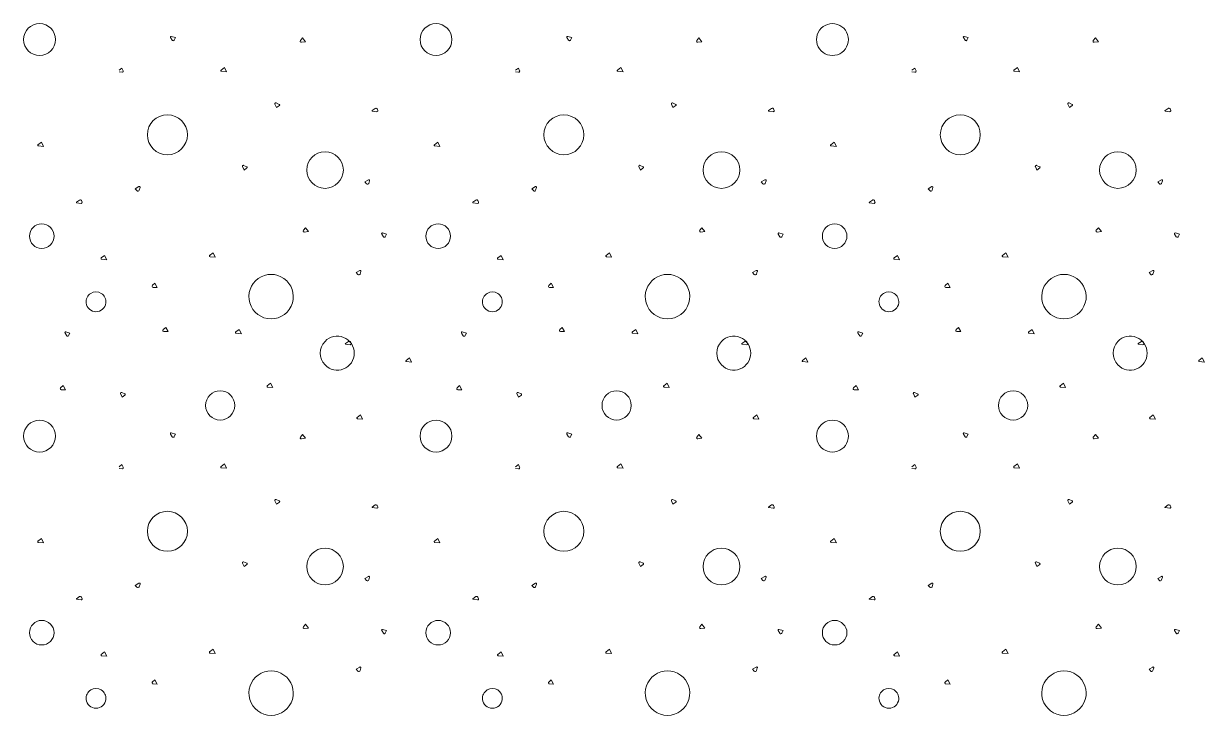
# Model space of a CAD drawing. Header units: millimetres. Extents: x 15 to 2176, y 3 to 641.
# Drawn here: x 2079.8 to 2127.46, y 107.83 to 135.74 of the extents above; entities that cross this region are included whole.
import ezdxf
from ezdxf.xclip import XClip

# ---------------------------------------------------------------- set-up
doc = ezdxf.new("R2010")
doc.units = ezdxf.units.MM
doc.header["$MEASUREMENT"] = 0
doc.header["$XCLIPFRAME"] = 0
doc.layers.add('A--------P-', color=7, linetype='Continuous')
doc.layers.add('A-L-10--EF-', color=4, linetype='Continuous', lineweight=0)

# ---------------------------------------------------------------- blocks, each defined once
blk = doc.blocks.new('*X14')
at = {"layer": 'A-L-10--EF-'}
for p, q in [((2085.799, 135.072), (2085.729, 135.182)), ((2085.761, 135.225), (2085.927, 135.181)), ((2085.927, 135.181), (2085.874, 135.076)), ((2090.973, 135.058), (2091.059, 135.162)), ((2091.179, 135.009), (2091.011, 134.988)), ((2091.059, 135.162), (2091.179, 135.009)), ((2101.799, 135.072), (2101.729, 135.182)), ((2101.761, 135.225), (2101.927, 135.181)), ((2101.927, 135.181), (2101.874, 135.076)), ((2106.973, 135.058), (2107.059, 135.162)), ((2107.179, 135.009), (2107.011, 134.988)), ((2107.059, 135.162), (2107.179, 135.009)), ((2083.652, 133.862), (2083.772, 133.947)), ((2083.772, 133.947), (2083.819, 133.839)), ((2087.772, 133.869), (2087.907, 133.974)), ((2087.907, 133.974), (2087.992, 133.8)), ((2099.652, 133.862), (2099.772, 133.947)), ((2099.772, 133.947), (2099.819, 133.839)), ((2103.772, 133.869), (2103.907, 133.974)), ((2103.907, 133.974), (2103.992, 133.8)), ((2083.773, 133.779), (2083.652, 133.795)), ((2087.992, 133.8), (2087.787, 133.818)), ((2099.773, 133.779), (2099.652, 133.795)), ((2103.992, 133.8), (2103.787, 133.818)), ((2089.946, 132.492), (2090.008, 132.351)), ((2090.119, 132.484), (2089.994, 132.539)), ((2105.946, 132.492), (2106.008, 132.351)), ((2106.119, 132.484), (2105.994, 132.539)), ((2090.008, 132.351), (2090.124, 132.435)), ((2093.869, 132.236), (2093.991, 132.322)), ((2094.058, 132.189), (2093.874, 132.214)), ((2094.07, 132.299), (2094.096, 132.239)), ((2106.008, 132.351), (2106.124, 132.435)), ((2109.869, 132.236), (2109.991, 132.322)), ((2110.058, 132.189), (2109.874, 132.214)), ((2110.07, 132.299), (2110.096, 132.239)), ((2080.382, 130.857), (2080.517, 130.962)), ((2080.602, 130.788), (2080.397, 130.805)), ((2080.517, 130.962), (2080.602, 130.788)), ((2096.382, 130.857), (2096.517, 130.962)), ((2096.602, 130.788), (2096.397, 130.805)), ((2096.517, 130.962), (2096.602, 130.788)), ((2088.634, 129.974), (2088.696, 129.834)), ((2088.807, 129.967), (2088.682, 130.022)), ((2088.696, 129.834), (2088.812, 129.917)), ((2104.634, 129.974), (2104.696, 129.834)), ((2104.807, 129.967), (2104.682, 130.022)), ((2104.696, 129.834), (2104.812, 129.917)), ((2084.457, 129.163), (2084.309, 129.077)), ((2093.722, 129.438), (2093.573, 129.352)), ((2093.573, 129.352), (2093.641, 129.277)), ((2093.731, 129.297), (2093.764, 129.404)), ((2100.457, 129.163), (2100.309, 129.077)), ((2109.722, 129.438), (2109.573, 129.352)), ((2109.573, 129.352), (2109.641, 129.277)), ((2109.731, 129.297), (2109.764, 129.404)), ((2084.309, 129.077), (2084.376, 129.002)), ((2084.466, 129.022), (2084.499, 129.129)), ((2100.309, 129.077), (2100.376, 129.002)), ((2100.466, 129.022), (2100.499, 129.129)), ((2081.935, 128.536), (2082.057, 128.621)), ((2082.124, 128.489), (2081.941, 128.514)), ((2082.136, 128.599), (2082.162, 128.539)), ((2097.935, 128.536), (2098.057, 128.621)), ((2098.124, 128.489), (2097.941, 128.514)), ((2098.136, 128.599), (2098.162, 128.539)), ((2091.091, 127.402), (2091.177, 127.506)), ((2091.297, 127.353), (2091.129, 127.332)), ((2091.177, 127.506), (2091.297, 127.353)), ((2094.323, 127.141), (2094.254, 127.251)), ((2094.286, 127.294), (2094.451, 127.25)), ((2094.451, 127.25), (2094.398, 127.145)), ((2107.091, 127.402), (2107.177, 127.506)), ((2107.297, 127.353), (2107.129, 127.332)), ((2107.177, 127.506), (2107.297, 127.353)), ((2110.323, 127.141), (2110.254, 127.251)), ((2110.286, 127.294), (2110.451, 127.25)), ((2110.451, 127.25), (2110.398, 127.145)), ((2082.936, 126.286), (2083.071, 126.391)), ((2083.071, 126.391), (2083.156, 126.216)), ((2087.31, 126.39), (2087.446, 126.495)), ((2087.531, 126.321), (2087.326, 126.338)), ((2087.446, 126.495), (2087.531, 126.321)), ((2098.936, 126.286), (2099.071, 126.391)), ((2099.071, 126.391), (2099.156, 126.216)), ((2103.31, 126.39), (2103.446, 126.495)), ((2103.531, 126.321), (2103.326, 126.338)), ((2103.446, 126.495), (2103.531, 126.321)), ((2083.156, 126.216), (2082.951, 126.234)), ((2099.156, 126.216), (2098.951, 126.234)), ((2093.371, 125.779), (2093.223, 125.693)), ((2093.223, 125.693), (2093.29, 125.618)), ((2093.38, 125.638), (2093.413, 125.746)), ((2109.371, 125.779), (2109.223, 125.693)), ((2109.223, 125.693), (2109.29, 125.618)), ((2109.38, 125.638), (2109.413, 125.746)), ((2084.996, 125.175), (2085.098, 125.264)), ((2085.193, 125.095), (2085.024, 125.099)), ((2085.098, 125.264), (2085.193, 125.095)), ((2100.996, 125.175), (2101.098, 125.264)), ((2101.193, 125.095), (2101.024, 125.099)), ((2101.098, 125.264), (2101.193, 125.095)), ((2085.437, 123.394), (2085.538, 123.483)), ((2085.538, 123.483), (2085.633, 123.314)), ((2101.437, 123.394), (2101.538, 123.483)), ((2101.538, 123.483), (2101.633, 123.314)), ((2081.544, 123.149), (2081.475, 123.258)), ((2081.506, 123.302), (2081.672, 123.258)), ((2081.672, 123.258), (2081.619, 123.153)), ((2085.633, 123.314), (2085.464, 123.319)), ((2088.369, 123.3), (2088.505, 123.405)), ((2088.59, 123.231), (2088.385, 123.249)), ((2088.505, 123.405), (2088.59, 123.231)), ((2097.544, 123.149), (2097.475, 123.258)), ((2097.506, 123.302), (2097.672, 123.258)), ((2097.672, 123.258), (2097.619, 123.153)), ((2101.633, 123.314), (2101.464, 123.319)), ((2104.369, 123.3), (2104.505, 123.405)), ((2104.59, 123.231), (2104.385, 123.249)), ((2104.505, 123.405), (2104.59, 123.231)), ((2092.79, 122.834), (2092.912, 122.92)), ((2092.978, 122.787), (2092.795, 122.812)), ((2092.991, 122.897), (2093.016, 122.837)), ((2108.79, 122.834), (2108.912, 122.92)), ((2108.978, 122.787), (2108.795, 122.812)), ((2108.991, 122.897), (2109.016, 122.837)), ((2095.235, 122.155), (2095.371, 122.261)), ((2095.456, 122.086), (2095.251, 122.104)), ((2095.371, 122.261), (2095.456, 122.086)), ((2111.235, 122.155), (2111.371, 122.261)), ((2111.456, 122.086), (2111.251, 122.104)), ((2111.371, 122.261), (2111.456, 122.086)), ((2081.296, 121.045), (2081.397, 121.134)), ((2081.397, 121.134), (2081.492, 120.965)), ((2089.635, 121.127), (2089.77, 121.232)), ((2089.855, 121.058), (2089.65, 121.075)), ((2089.77, 121.232), (2089.855, 121.058)), ((2097.296, 121.045), (2097.397, 121.134)), ((2097.397, 121.134), (2097.492, 120.965)), ((2105.635, 121.127), (2105.77, 121.232)), ((2105.855, 121.058), (2105.65, 121.075)), ((2105.77, 121.232), (2105.855, 121.058)), ((2081.492, 120.965), (2081.323, 120.969)), ((2083.712, 120.811), (2083.773, 120.671)), ((2083.884, 120.804), (2083.759, 120.859)), ((2083.773, 120.671), (2083.889, 120.754)), ((2097.492, 120.965), (2097.323, 120.969)), ((2099.712, 120.811), (2099.773, 120.671)), ((2099.884, 120.804), (2099.759, 120.859)), ((2099.773, 120.671), (2099.889, 120.754)), ((2093.257, 119.847), (2093.392, 119.953)), ((2093.477, 119.778), (2093.272, 119.796)), ((2093.392, 119.953), (2093.477, 119.778)), ((2109.257, 119.847), (2109.392, 119.953)), ((2109.477, 119.778), (2109.272, 119.796)), ((2109.392, 119.953), (2109.477, 119.778)), ((2085.799, 119.072), (2085.729, 119.182)), ((2085.761, 119.225), (2085.927, 119.181)), ((2085.927, 119.181), (2085.874, 119.076)), ((2090.973, 119.058), (2091.059, 119.162)), ((2091.059, 119.162), (2091.179, 119.009)), ((2101.799, 119.072), (2101.729, 119.182)), ((2101.761, 119.225), (2101.927, 119.181)), ((2101.927, 119.181), (2101.874, 119.076)), ((2106.973, 119.058), (2107.059, 119.162)), ((2107.059, 119.162), (2107.179, 119.009)), ((2091.179, 119.009), (2091.011, 118.988)), ((2107.179, 119.009), (2107.011, 118.988)), ((2083.652, 117.862), (2083.772, 117.947)), ((2083.773, 117.779), (2083.652, 117.795)), ((2083.772, 117.947), (2083.819, 117.839)), ((2087.772, 117.869), (2087.907, 117.974)), ((2087.992, 117.8), (2087.787, 117.818)), ((2087.907, 117.974), (2087.992, 117.8)), ((2099.652, 117.862), (2099.772, 117.947)), ((2099.773, 117.779), (2099.652, 117.795)), ((2099.772, 117.947), (2099.819, 117.839)), ((2103.772, 117.869), (2103.907, 117.974)), ((2103.992, 117.8), (2103.787, 117.818)), ((2103.907, 117.974), (2103.992, 117.8)), ((2089.946, 116.492), (2090.008, 116.351)), ((2090.119, 116.484), (2089.994, 116.539)), ((2090.008, 116.351), (2090.124, 116.435)), ((2093.869, 116.236), (2093.991, 116.322)), ((2094.07, 116.299), (2094.096, 116.239)), ((2105.946, 116.492), (2106.008, 116.351)), ((2106.119, 116.484), (2105.994, 116.539)), ((2106.008, 116.351), (2106.124, 116.435)), ((2109.869, 116.236), (2109.991, 116.322)), ((2110.07, 116.299), (2110.096, 116.239)), ((2094.058, 116.189), (2093.874, 116.214)), ((2110.058, 116.189), (2109.874, 116.214)), ((2080.382, 114.857), (2080.517, 114.962)), ((2080.517, 114.962), (2080.602, 114.788)), ((2096.382, 114.857), (2096.517, 114.962)), ((2096.517, 114.962), (2096.602, 114.788)), ((2080.602, 114.788), (2080.397, 114.805)), ((2096.602, 114.788), (2096.397, 114.805)), ((2088.634, 113.974), (2088.696, 113.834)), ((2088.807, 113.967), (2088.682, 114.022)), ((2088.696, 113.834), (2088.812, 113.917)), ((2104.634, 113.974), (2104.696, 113.834)), ((2104.807, 113.967), (2104.682, 114.022)), ((2104.696, 113.834), (2104.812, 113.917)), ((2093.722, 113.438), (2093.573, 113.352)), ((2109.722, 113.438), (2109.573, 113.352)), ((2084.457, 113.163), (2084.309, 113.077)), ((2084.309, 113.077), (2084.376, 113.002)), ((2084.466, 113.022), (2084.499, 113.129)), ((2093.573, 113.352), (2093.641, 113.277)), ((2093.731, 113.297), (2093.764, 113.404)), ((2100.457, 113.163), (2100.309, 113.077)), ((2100.309, 113.077), (2100.376, 113.002)), ((2100.466, 113.022), (2100.499, 113.129)), ((2109.573, 113.352), (2109.641, 113.277)), ((2109.731, 113.297), (2109.764, 113.404)), ((2081.935, 112.536), (2082.057, 112.621)), ((2082.124, 112.489), (2081.941, 112.514)), ((2082.136, 112.599), (2082.162, 112.539)), ((2097.935, 112.536), (2098.057, 112.621)), ((2098.124, 112.489), (2097.941, 112.514)), ((2098.136, 112.599), (2098.162, 112.539)), ((2091.091, 111.402), (2091.177, 111.506)), ((2091.297, 111.353), (2091.129, 111.332)), ((2091.177, 111.506), (2091.297, 111.353)), ((2094.323, 111.141), (2094.254, 111.251)), ((2094.286, 111.294), (2094.451, 111.25)), ((2094.451, 111.25), (2094.398, 111.145)), ((2107.091, 111.402), (2107.177, 111.506)), ((2107.297, 111.353), (2107.129, 111.332)), ((2107.177, 111.506), (2107.297, 111.353)), ((2110.323, 111.141), (2110.254, 111.251)), ((2110.286, 111.294), (2110.451, 111.25)), ((2110.451, 111.25), (2110.398, 111.145)), ((2082.936, 110.286), (2083.071, 110.391)), ((2083.156, 110.216), (2082.951, 110.234)), ((2083.071, 110.391), (2083.156, 110.216)), ((2087.31, 110.39), (2087.446, 110.495)), ((2087.531, 110.321), (2087.326, 110.338)), ((2087.446, 110.495), (2087.531, 110.321)), ((2098.936, 110.286), (2099.071, 110.391)), ((2099.156, 110.216), (2098.951, 110.234)), ((2099.071, 110.391), (2099.156, 110.216)), ((2103.31, 110.39), (2103.446, 110.495)), ((2103.531, 110.321), (2103.326, 110.338)), ((2103.446, 110.495), (2103.531, 110.321)), ((2093.371, 109.779), (2093.223, 109.693)), ((2093.223, 109.693), (2093.29, 109.618)), ((2093.38, 109.638), (2093.413, 109.746)), ((2109.371, 109.779), (2109.223, 109.693)), ((2109.223, 109.693), (2109.29, 109.618)), ((2109.38, 109.638), (2109.413, 109.746)), ((2084.996, 109.175), (2085.098, 109.264)), ((2085.098, 109.264), (2085.193, 109.095)), ((2100.996, 109.175), (2101.098, 109.264)), ((2101.098, 109.264), (2101.193, 109.095)), ((2085.193, 109.095), (2085.024, 109.099)), ((2101.193, 109.095), (2101.024, 109.099))]:
    blk.add_line(p, q, dxfattribs=at)
for centre, radius in [((2080.445, 135.098), 0.643), ((2096.445, 135.098), 0.643), ((2085.605, 131.257), 0.807), ((2101.605, 131.257), 0.807), ((2080.533, 127.166), 0.496), ((2096.533, 127.166), 0.496), ((2087.735, 120.337), 0.59), ((2103.735, 120.337), 0.59), ((2080.445, 119.098), 0.643), ((2096.445, 119.098), 0.643), ((2085.605, 115.257), 0.807), ((2101.605, 115.257), 0.807), ((2080.533, 111.166), 0.496), ((2096.533, 111.166), 0.496)]:
    blk.add_circle(centre, radius, dxfattribs=at)
for centre, radius, start, end in [((2112.445, 135.098), 0.643, 144.1476, 215.8524), ((2085.753, 135.197), 0.0288, 75.2067, 212.3813), ((2085.835, 135.095), 0.0432, 212.3813, 333.2854), ((2091.006, 135.03), 0.0432, 140.1139, 277.2885), ((2101.753, 135.197), 0.0288, 75.2067, 212.3813), ((2101.835, 135.095), 0.0432, 212.3813, 333.2854), ((2107.006, 135.03), 0.0432, 140.1139, 277.2885), ((2083.779, 133.822), 0.0432, 262.2885, 23.1926), ((2087.789, 133.846), 0.0288, 127.9022, 265.0768), ((2099.779, 133.822), 0.0432, 262.2885, 23.1926), ((2103.789, 133.846), 0.0288, 127.9022, 265.0768), ((2089.979, 132.506), 0.036, 66.4475, 203.6221), ((2090.107, 132.458), 0.0288, 305.5434, 66.4475), ((2105.979, 132.506), 0.036, 66.4475, 203.6221), ((2106.107, 132.458), 0.0288, 305.5434, 66.4475), ((2093.876, 132.226), 0.012, 125.1139, 262.2885), ((2094.021, 132.278), 0.0528, 23.1926, 125.1139), ((2094.062, 132.225), 0.036, 262.2885, 23.1926), ((2109.876, 132.226), 0.012, 125.1139, 262.2885), ((2110.021, 132.278), 0.0528, 23.1926, 125.1139), ((2110.062, 132.225), 0.036, 262.2885, 23.1926), ((2080.4, 130.834), 0.0288, 127.9022, 265.0768), ((2091.966, 129.835), 0.74, 90, 270), ((2091.966, 129.835), 0.74, 270, 90), ((2096.4, 130.834), 0.0288, 127.9022, 265.0768), ((2107.966, 129.835), 0.74, 90, 270), ((2107.966, 129.835), 0.74, 270, 90), ((2088.667, 129.989), 0.036, 66.4475, 203.6221), ((2088.795, 129.941), 0.0288, 305.5434, 66.4475), ((2104.667, 129.989), 0.036, 66.4475, 203.6221), ((2104.795, 129.941), 0.0288, 305.5434, 66.4475), ((2084.472, 129.138), 0.0288, 342.8254, 120), ((2093.68, 129.312), 0.0528, 221.9213, 342.8254), ((2093.736, 129.413), 0.0288, 342.8254, 120), ((2100.472, 129.138), 0.0288, 342.8254, 120), ((2109.68, 129.312), 0.0528, 221.9213, 342.8254), ((2109.736, 129.413), 0.0288, 342.8254, 120), ((2084.416, 129.037), 0.0528, 221.9213, 342.8254), ((2100.416, 129.037), 0.0528, 221.9213, 342.8254), ((2081.942, 128.526), 0.012, 125.1139, 262.2885), ((2082.088, 128.578), 0.0528, 23.1926, 125.1139), ((2082.129, 128.525), 0.036, 262.2885, 23.1926), ((2097.942, 128.526), 0.012, 125.1139, 262.2885), ((2098.088, 128.578), 0.0528, 23.1926, 125.1139), ((2098.129, 128.525), 0.036, 262.2885, 23.1926), ((2091.124, 127.375), 0.0432, 140.1139, 277.2885), ((2094.278, 127.266), 0.0288, 75.2067, 212.3813), ((2107.124, 127.375), 0.0432, 140.1139, 277.2885), ((2110.278, 127.266), 0.0288, 75.2067, 212.3813), ((2094.36, 127.164), 0.0432, 212.3813, 333.2854), ((2110.36, 127.164), 0.0432, 212.3813, 333.2854), ((2082.953, 126.263), 0.0288, 127.9022, 265.0768), ((2087.328, 126.367), 0.0288, 127.9022, 265.0768), ((2098.953, 126.263), 0.0288, 127.9022, 265.0768), ((2103.328, 126.367), 0.0288, 127.9022, 265.0768), ((2089.789, 124.727), 0.897, 343.6089, 196.3911), ((2093.33, 125.654), 0.0528, 221.9213, 342.8254), ((2093.386, 125.754), 0.0288, 342.8254, 120), ((2105.789, 124.727), 0.897, 343.6089, 196.3911), ((2109.33, 125.654), 0.0528, 221.9213, 342.8254), ((2109.386, 125.754), 0.0288, 342.8254, 120), ((2082.722, 124.518), 0.4, 353.7067, 186.2933), ((2085.025, 125.143), 0.0432, 131.2386, 268.4132), ((2098.722, 124.518), 0.4, 353.7067, 186.2933), ((2101.025, 125.143), 0.0432, 131.2386, 268.4132), ((2082.722, 124.518), 0.4, 186.2933, 353.7067), ((2089.789, 124.727), 0.897, 196.3911, 343.6089), ((2098.722, 124.518), 0.4, 186.2933, 353.7067), ((2105.789, 124.727), 0.897, 196.3911, 343.6089), ((2081.499, 123.274), 0.0288, 75.2067, 212.3813), ((2081.581, 123.172), 0.0432, 212.3813, 333.2854), ((2085.465, 123.362), 0.0432, 131.2386, 268.4132), ((2088.387, 123.277), 0.0288, 127.9022, 265.0768), ((2092.46, 122.445), 0.686, 223.8713, 136.1287), ((2097.499, 123.274), 0.0288, 75.2067, 212.3813), ((2097.581, 123.172), 0.0432, 212.3813, 333.2854), ((2101.465, 123.362), 0.0432, 131.2386, 268.4132), ((2104.387, 123.277), 0.0288, 127.9022, 265.0768), ((2108.46, 122.445), 0.686, 223.8713, 136.1287), ((2092.46, 122.445), 0.686, 136.1287, 223.8713), ((2092.797, 122.824), 0.012, 125.1139, 262.2885), ((2092.942, 122.876), 0.0528, 23.1926, 125.1139), ((2092.983, 122.823), 0.036, 262.2885, 23.1926), ((2108.46, 122.445), 0.686, 136.1287, 223.8713), ((2108.797, 122.824), 0.012, 125.1139, 262.2885), ((2108.942, 122.876), 0.0528, 23.1926, 125.1139), ((2108.983, 122.823), 0.036, 262.2885, 23.1926), ((2095.253, 122.133), 0.0288, 127.9022, 265.0768), ((2111.253, 122.133), 0.0288, 127.9022, 265.0768), ((2081.325, 121.013), 0.0432, 131.2386, 268.4132), ((2089.653, 121.104), 0.0288, 127.9022, 265.0768), ((2097.325, 121.013), 0.0432, 131.2386, 268.4132), ((2105.653, 121.104), 0.0288, 127.9022, 265.0768), ((2083.744, 120.826), 0.036, 66.4475, 203.6221), ((2083.873, 120.778), 0.0288, 305.5434, 66.4475), ((2099.744, 120.826), 0.036, 66.4475, 203.6221), ((2099.873, 120.778), 0.0288, 305.5434, 66.4475), ((2093.275, 119.825), 0.0288, 127.9022, 265.0768), ((2109.275, 119.825), 0.0288, 127.9022, 265.0768), ((2085.753, 119.197), 0.0288, 75.2067, 212.3813), ((2101.753, 119.197), 0.0288, 75.2067, 212.3813), ((2112.445, 119.098), 0.643, 144.1476, 215.8524), ((2085.835, 119.095), 0.0432, 212.3813, 333.2854), ((2091.006, 119.03), 0.0432, 140.1139, 277.2885), ((2101.835, 119.095), 0.0432, 212.3813, 333.2854), ((2107.006, 119.03), 0.0432, 140.1139, 277.2885), ((2083.779, 117.822), 0.0432, 262.2885, 23.1926), ((2087.789, 117.846), 0.0288, 127.9022, 265.0768), ((2099.779, 117.822), 0.0432, 262.2885, 23.1926), ((2103.789, 117.846), 0.0288, 127.9022, 265.0768), ((2089.979, 116.506), 0.036, 66.4475, 203.6221), ((2090.107, 116.458), 0.0288, 305.5434, 66.4475), ((2094.021, 116.278), 0.0528, 23.1926, 125.1139), ((2105.979, 116.506), 0.036, 66.4475, 203.6221), ((2106.107, 116.458), 0.0288, 305.5434, 66.4475), ((2110.021, 116.278), 0.0528, 23.1926, 125.1139), ((2093.876, 116.226), 0.012, 125.1139, 262.2885), ((2094.062, 116.225), 0.036, 262.2885, 23.1926), ((2109.876, 116.226), 0.012, 125.1139, 262.2885), ((2110.062, 116.225), 0.036, 262.2885, 23.1926), ((2080.4, 114.834), 0.0288, 127.9022, 265.0768), ((2096.4, 114.834), 0.0288, 127.9022, 265.0768), ((2091.966, 113.835), 0.74, 90, 270), ((2091.966, 113.835), 0.74, 270, 90), ((2107.966, 113.835), 0.74, 90, 270), ((2107.966, 113.835), 0.74, 270, 90), ((2088.667, 113.989), 0.036, 66.4475, 203.6221), ((2088.795, 113.941), 0.0288, 305.5434, 66.4475), ((2104.667, 113.989), 0.036, 66.4475, 203.6221), ((2104.795, 113.941), 0.0288, 305.5434, 66.4475), ((2093.736, 113.413), 0.0288, 342.8254, 120), ((2109.736, 113.413), 0.0288, 342.8254, 120), ((2084.416, 113.037), 0.0528, 221.9213, 342.8254), ((2084.472, 113.138), 0.0288, 342.8254, 120), ((2093.68, 113.312), 0.0528, 221.9213, 342.8254), ((2100.416, 113.037), 0.0528, 221.9213, 342.8254), ((2100.472, 113.138), 0.0288, 342.8254, 120), ((2109.68, 113.312), 0.0528, 221.9213, 342.8254), ((2081.942, 112.526), 0.012, 125.1139, 262.2885), ((2082.088, 112.578), 0.0528, 23.1926, 125.1139), ((2082.129, 112.525), 0.036, 262.2885, 23.1926), ((2097.942, 112.526), 0.012, 125.1139, 262.2885), ((2098.088, 112.578), 0.0528, 23.1926, 125.1139), ((2098.129, 112.525), 0.036, 262.2885, 23.1926), ((2091.124, 111.375), 0.0432, 140.1139, 277.2885), ((2094.278, 111.266), 0.0288, 75.2067, 212.3813), ((2094.36, 111.164), 0.0432, 212.3813, 333.2854), ((2107.124, 111.375), 0.0432, 140.1139, 277.2885), ((2110.278, 111.266), 0.0288, 75.2067, 212.3813), ((2110.36, 111.164), 0.0432, 212.3813, 333.2854), ((2082.953, 110.263), 0.0288, 127.9022, 265.0768), ((2087.328, 110.367), 0.0288, 127.9022, 265.0768), ((2098.953, 110.263), 0.0288, 127.9022, 265.0768), ((2103.328, 110.367), 0.0288, 127.9022, 265.0768), ((2089.789, 108.727), 0.897, 343.6089, 196.3911), ((2093.33, 109.654), 0.0528, 221.9213, 342.8254), ((2093.386, 109.754), 0.0288, 342.8254, 120), ((2105.789, 108.727), 0.897, 343.6089, 196.3911), ((2109.33, 109.654), 0.0528, 221.9213, 342.8254), ((2109.386, 109.754), 0.0288, 342.8254, 120), ((2085.025, 109.143), 0.0432, 131.2386, 268.4132), ((2101.025, 109.143), 0.0432, 131.2386, 268.4132), ((2082.722, 108.518), 0.4, 353.7067, 186.2933), ((2098.722, 108.518), 0.4, 353.7067, 186.2933), ((2082.722, 108.518), 0.4, 186.2933, 353.7067), ((2089.789, 108.727), 0.897, 196.3911, 343.6089), ((2098.722, 108.518), 0.4, 186.2933, 353.7067), ((2105.789, 108.727), 0.897, 196.3911, 343.6089)]:
    blk.add_arc(centre, radius, start, end, dxfattribs=at)
blk = doc.blocks.new('*X15')
at = {"layer": 'A-L-10--EF-'}
for p, q in [((2117.799, 135.072), (2117.729, 135.182)), ((2117.761, 135.225), (2117.927, 135.181)), ((2117.927, 135.181), (2117.874, 135.076)), ((2122.973, 135.058), (2123.059, 135.162)), ((2123.179, 135.009), (2123.011, 134.988)), ((2123.059, 135.162), (2123.179, 135.009)), ((2115.652, 133.862), (2115.772, 133.947)), ((2115.772, 133.947), (2115.819, 133.839)), ((2119.772, 133.869), (2119.907, 133.974)), ((2119.907, 133.974), (2119.992, 133.8)), ((2115.773, 133.779), (2115.652, 133.795)), ((2119.992, 133.8), (2119.787, 133.818)), ((2121.946, 132.492), (2122.008, 132.351)), ((2122.119, 132.484), (2121.994, 132.539)), ((2122.008, 132.351), (2122.124, 132.435)), ((2125.869, 132.236), (2125.991, 132.322)), ((2126.058, 132.189), (2125.874, 132.214)), ((2126.07, 132.299), (2126.096, 132.239)), ((2112.382, 130.857), (2112.517, 130.962)), ((2112.602, 130.788), (2112.397, 130.805)), ((2112.517, 130.962), (2112.602, 130.788)), ((2120.634, 129.974), (2120.696, 129.834)), ((2120.807, 129.967), (2120.682, 130.022)), ((2120.696, 129.834), (2120.812, 129.917)), ((2116.457, 129.163), (2116.309, 129.077)), ((2125.722, 129.438), (2125.573, 129.352)), ((2125.573, 129.352), (2125.641, 129.277)), ((2125.731, 129.297), (2125.764, 129.404)), ((2116.309, 129.077), (2116.376, 129.002)), ((2116.466, 129.022), (2116.499, 129.129)), ((2113.935, 128.536), (2114.057, 128.621)), ((2114.124, 128.489), (2113.941, 128.514)), ((2114.136, 128.599), (2114.162, 128.539)), ((2123.091, 127.402), (2123.177, 127.506)), ((2123.297, 127.353), (2123.129, 127.332)), ((2123.177, 127.506), (2123.297, 127.353)), ((2126.323, 127.141), (2126.254, 127.251)), ((2126.286, 127.294), (2126.451, 127.25)), ((2126.451, 127.25), (2126.398, 127.145)), ((2114.936, 126.286), (2115.071, 126.391)), ((2115.071, 126.391), (2115.156, 126.216)), ((2119.31, 126.39), (2119.446, 126.495)), ((2119.531, 126.321), (2119.326, 126.338)), ((2119.446, 126.495), (2119.531, 126.321)), ((2115.156, 126.216), (2114.951, 126.234)), ((2125.371, 125.779), (2125.223, 125.693)), ((2125.223, 125.693), (2125.29, 125.618)), ((2125.38, 125.638), (2125.413, 125.746)), ((2116.996, 125.175), (2117.098, 125.264)), ((2117.193, 125.095), (2117.024, 125.099)), ((2117.098, 125.264), (2117.193, 125.095)), ((2117.437, 123.394), (2117.538, 123.483)), ((2117.538, 123.483), (2117.633, 123.314)), ((2113.544, 123.149), (2113.475, 123.258)), ((2113.506, 123.302), (2113.672, 123.258)), ((2113.672, 123.258), (2113.619, 123.153)), ((2117.633, 123.314), (2117.464, 123.319)), ((2120.369, 123.3), (2120.505, 123.405)), ((2120.59, 123.231), (2120.385, 123.249)), ((2120.505, 123.405), (2120.59, 123.231)), ((2124.79, 122.834), (2124.912, 122.92)), ((2124.978, 122.787), (2124.795, 122.812)), ((2124.991, 122.897), (2125.016, 122.837)), ((2127.235, 122.155), (2127.371, 122.261)), ((2127.456, 122.086), (2127.251, 122.104)), ((2127.371, 122.261), (2127.456, 122.086)), ((2113.296, 121.045), (2113.397, 121.134)), ((2113.397, 121.134), (2113.492, 120.965)), ((2121.635, 121.127), (2121.77, 121.232)), ((2121.855, 121.058), (2121.65, 121.075)), ((2121.77, 121.232), (2121.855, 121.058)), ((2113.492, 120.965), (2113.323, 120.969)), ((2115.712, 120.811), (2115.773, 120.671)), ((2115.884, 120.804), (2115.759, 120.859)), ((2115.773, 120.671), (2115.889, 120.754)), ((2125.257, 119.847), (2125.392, 119.953)), ((2125.477, 119.778), (2125.272, 119.796)), ((2125.392, 119.953), (2125.477, 119.778)), ((2117.799, 119.072), (2117.729, 119.182)), ((2117.761, 119.225), (2117.927, 119.181)), ((2117.927, 119.181), (2117.874, 119.076)), ((2122.973, 119.058), (2123.059, 119.162)), ((2123.059, 119.162), (2123.179, 119.009)), ((2123.179, 119.009), (2123.011, 118.988)), ((2115.652, 117.862), (2115.772, 117.947)), ((2115.773, 117.779), (2115.652, 117.795)), ((2115.772, 117.947), (2115.819, 117.839)), ((2119.772, 117.869), (2119.907, 117.974)), ((2119.992, 117.8), (2119.787, 117.818)), ((2119.907, 117.974), (2119.992, 117.8)), ((2121.946, 116.492), (2122.008, 116.351)), ((2122.119, 116.484), (2121.994, 116.539)), ((2122.008, 116.351), (2122.124, 116.435)), ((2125.869, 116.236), (2125.991, 116.322)), ((2126.07, 116.299), (2126.096, 116.239)), ((2126.058, 116.189), (2125.874, 116.214)), ((2112.382, 114.857), (2112.517, 114.962)), ((2112.517, 114.962), (2112.602, 114.788)), ((2112.602, 114.788), (2112.397, 114.805)), ((2120.634, 113.974), (2120.696, 113.834)), ((2120.807, 113.967), (2120.682, 114.022)), ((2120.696, 113.834), (2120.812, 113.917)), ((2125.722, 113.438), (2125.573, 113.352)), ((2116.457, 113.163), (2116.309, 113.077)), ((2116.309, 113.077), (2116.376, 113.002)), ((2116.466, 113.022), (2116.499, 113.129)), ((2125.573, 113.352), (2125.641, 113.277)), ((2125.731, 113.297), (2125.764, 113.404)), ((2113.935, 112.536), (2114.057, 112.621)), ((2114.124, 112.489), (2113.941, 112.514)), ((2114.136, 112.599), (2114.162, 112.539)), ((2123.091, 111.402), (2123.177, 111.506)), ((2123.297, 111.353), (2123.129, 111.332)), ((2123.177, 111.506), (2123.297, 111.353)), ((2126.323, 111.141), (2126.254, 111.251)), ((2126.286, 111.294), (2126.451, 111.25)), ((2126.451, 111.25), (2126.398, 111.145)), ((2114.936, 110.286), (2115.071, 110.391)), ((2115.156, 110.216), (2114.951, 110.234)), ((2115.071, 110.391), (2115.156, 110.216)), ((2119.31, 110.39), (2119.446, 110.495)), ((2119.531, 110.321), (2119.326, 110.338)), ((2119.446, 110.495), (2119.531, 110.321)), ((2125.371, 109.779), (2125.223, 109.693)), ((2125.223, 109.693), (2125.29, 109.618)), ((2125.38, 109.638), (2125.413, 109.746)), ((2116.996, 109.175), (2117.098, 109.264)), ((2117.098, 109.264), (2117.193, 109.095)), ((2117.193, 109.095), (2117.024, 109.099))]:
    blk.add_line(p, q, dxfattribs=at)
for centre, radius in [((2117.605, 131.257), 0.807), ((2112.533, 127.166), 0.496), ((2119.735, 120.337), 0.59), ((2117.605, 115.257), 0.807), ((2112.533, 111.166), 0.496)]:
    blk.add_circle(centre, radius, dxfattribs=at)
for centre, radius, start, end in [((2112.445, 135.098), 0.643, 215.8524, 144.1476), ((2117.753, 135.197), 0.0288, 75.2067, 212.3813), ((2117.835, 135.095), 0.0432, 212.3813, 333.2854), ((2123.006, 135.03), 0.0432, 140.1139, 277.2885), ((2115.779, 133.822), 0.0432, 262.2885, 23.1926), ((2119.789, 133.846), 0.0288, 127.9022, 265.0768), ((2121.979, 132.506), 0.036, 66.4475, 203.6221), ((2122.107, 132.458), 0.0288, 305.5434, 66.4475), ((2125.876, 132.226), 0.012, 125.1139, 262.2885), ((2126.021, 132.278), 0.0528, 23.1926, 125.1139), ((2126.062, 132.225), 0.036, 262.2885, 23.1926), ((2112.4, 130.834), 0.0288, 127.9022, 265.0768), ((2123.966, 129.835), 0.74, 90, 270), ((2123.966, 129.835), 0.74, 270, 90), ((2120.667, 129.989), 0.036, 66.4475, 203.6221), ((2120.795, 129.941), 0.0288, 305.5434, 66.4475), ((2116.472, 129.138), 0.0288, 342.8254, 120), ((2125.68, 129.312), 0.0528, 221.9213, 342.8254), ((2125.736, 129.413), 0.0288, 342.8254, 120), ((2116.416, 129.037), 0.0528, 221.9213, 342.8254), ((2113.942, 128.526), 0.012, 125.1139, 262.2885), ((2114.088, 128.578), 0.0528, 23.1926, 125.1139), ((2114.129, 128.525), 0.036, 262.2885, 23.1926), ((2123.124, 127.375), 0.0432, 140.1139, 277.2885), ((2126.278, 127.266), 0.0288, 75.2067, 212.3813), ((2126.36, 127.164), 0.0432, 212.3813, 333.2854), ((2114.953, 126.263), 0.0288, 127.9022, 265.0768), ((2119.328, 126.367), 0.0288, 127.9022, 265.0768), ((2121.789, 124.727), 0.897, 343.6089, 196.3911), ((2125.33, 125.654), 0.0528, 221.9213, 342.8254), ((2125.386, 125.754), 0.0288, 342.8254, 120), ((2114.722, 124.518), 0.4, 353.7067, 186.2933), ((2117.025, 125.143), 0.0432, 131.2386, 268.4132), ((2114.722, 124.518), 0.4, 186.2933, 353.7067), ((2121.789, 124.727), 0.897, 196.3911, 343.6089), ((2113.499, 123.274), 0.0288, 75.2067, 212.3813), ((2113.581, 123.172), 0.0432, 212.3813, 333.2854), ((2117.465, 123.362), 0.0432, 131.2386, 268.4132), ((2120.387, 123.277), 0.0288, 127.9022, 265.0768), ((2124.46, 122.445), 0.686, 223.8713, 136.1287), ((2124.46, 122.445), 0.686, 136.1287, 223.8713), ((2124.797, 122.824), 0.012, 125.1139, 262.2885), ((2124.942, 122.876), 0.0528, 23.1926, 125.1139), ((2124.983, 122.823), 0.036, 262.2885, 23.1926), ((2127.253, 122.133), 0.0288, 127.9022, 265.0768), ((2113.325, 121.013), 0.0432, 131.2386, 268.4132), ((2121.653, 121.104), 0.0288, 127.9022, 265.0768), ((2115.744, 120.826), 0.036, 66.4475, 203.6221), ((2115.873, 120.778), 0.0288, 305.5434, 66.4475), ((2112.445, 119.098), 0.643, 215.8524, 144.1476), ((2125.275, 119.825), 0.0288, 127.9022, 265.0768), ((2117.753, 119.197), 0.0288, 75.2067, 212.3813), ((2117.835, 119.095), 0.0432, 212.3813, 333.2854), ((2123.006, 119.03), 0.0432, 140.1139, 277.2885), ((2115.779, 117.822), 0.0432, 262.2885, 23.1926), ((2119.789, 117.846), 0.0288, 127.9022, 265.0768), ((2121.979, 116.506), 0.036, 66.4475, 203.6221), ((2122.107, 116.458), 0.0288, 305.5434, 66.4475), ((2126.021, 116.278), 0.0528, 23.1926, 125.1139), ((2125.876, 116.226), 0.012, 125.1139, 262.2885), ((2126.062, 116.225), 0.036, 262.2885, 23.1926), ((2112.4, 114.834), 0.0288, 127.9022, 265.0768), ((2123.966, 113.835), 0.74, 90, 270), ((2123.966, 113.835), 0.74, 270, 90), ((2120.667, 113.989), 0.036, 66.4475, 203.6221), ((2120.795, 113.941), 0.0288, 305.5434, 66.4475), ((2125.736, 113.413), 0.0288, 342.8254, 120), ((2116.416, 113.037), 0.0528, 221.9213, 342.8254), ((2116.472, 113.138), 0.0288, 342.8254, 120), ((2125.68, 113.312), 0.0528, 221.9213, 342.8254), ((2113.942, 112.526), 0.012, 125.1139, 262.2885), ((2114.088, 112.578), 0.0528, 23.1926, 125.1139), ((2114.129, 112.525), 0.036, 262.2885, 23.1926), ((2123.124, 111.375), 0.0432, 140.1139, 277.2885), ((2126.278, 111.266), 0.0288, 75.2067, 212.3813), ((2126.36, 111.164), 0.0432, 212.3813, 333.2854), ((2114.953, 110.263), 0.0288, 127.9022, 265.0768), ((2119.328, 110.367), 0.0288, 127.9022, 265.0768), ((2121.789, 108.727), 0.897, 343.6089, 196.3911), ((2125.33, 109.654), 0.0528, 221.9213, 342.8254), ((2125.386, 109.754), 0.0288, 342.8254, 120), ((2117.025, 109.143), 0.0432, 131.2386, 268.4132), ((2114.722, 108.518), 0.4, 353.7067, 186.2933), ((2114.722, 108.518), 0.4, 186.2933, 353.7067), ((2121.789, 108.727), 0.897, 196.3911, 343.6089)]:
    blk.add_arc(centre, radius, start, end, dxfattribs=at)
blk = doc.blocks.new('Drawing_4_4', base_point=(1874.468, 329.559))
for name in ['*X14', '*X15']:
    blk.add_blockref(name, (0, 0))

msp = doc.modelspace()

# ---------------------------------------------------------------- block references
at = {"layer": 'A--------P-'}
ref = msp.add_blockref('Drawing_4_4', (1874.468, 329.559), dxfattribs=at)
XClip(ref).set_block_clipping_path([(1621.1657714889, 18.4741086751), (2127.7704267137, 640.6436337123)])

doc.saveas('drawing.dxf')
